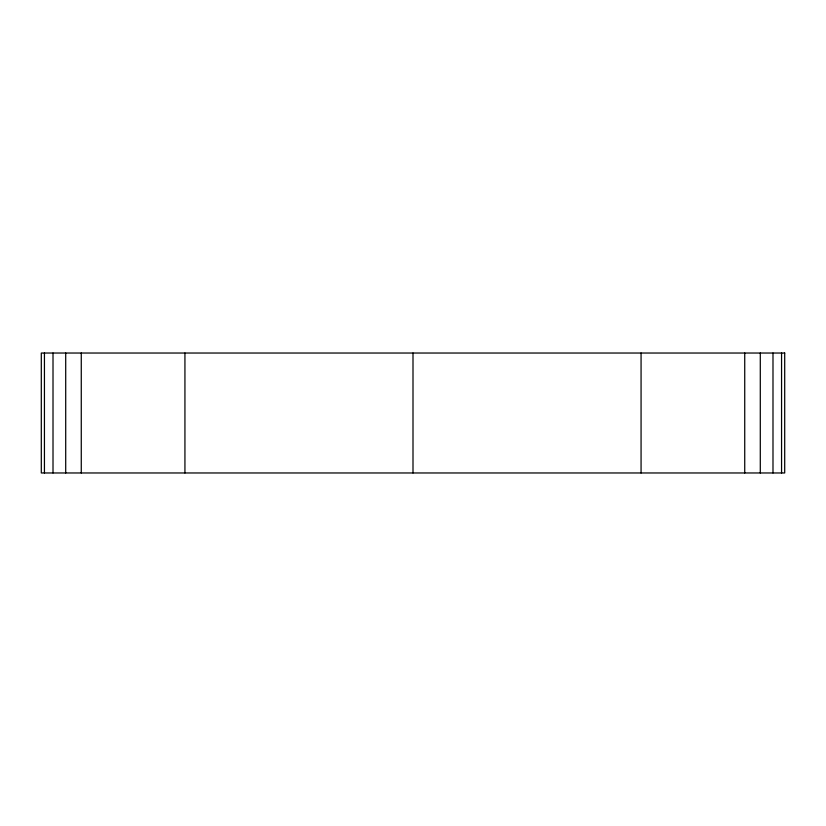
<?xml version="1.0" encoding="UTF-8"?>
<svg xmlns="http://www.w3.org/2000/svg" width="826" height="826" viewBox="0 0 826 826"><rect width="100%" height="100%" fill="white"/><g stroke="black" fill="none" stroke-linecap="round" stroke-linejoin="round"><path stroke-width="1.24" d="M781.561 353.032L781.561 472.968M772.991 353.032L772.991 472.968M760.292 353.032L760.292 472.968M744.732 353.032L744.732 472.968M641.069 353.032L641.069 472.968M413 353.032L413 472.968M184.931 353.032L184.931 472.968M81.268 353.032L81.268 472.968M65.708 353.032L65.708 472.968M53.009 353.032L53.009 472.968M44.439 353.032L44.439 472.968M784.7 353.032L41.3 353.032L41.3 472.968L784.7 472.968L784.7 353.032"/></g></svg>
